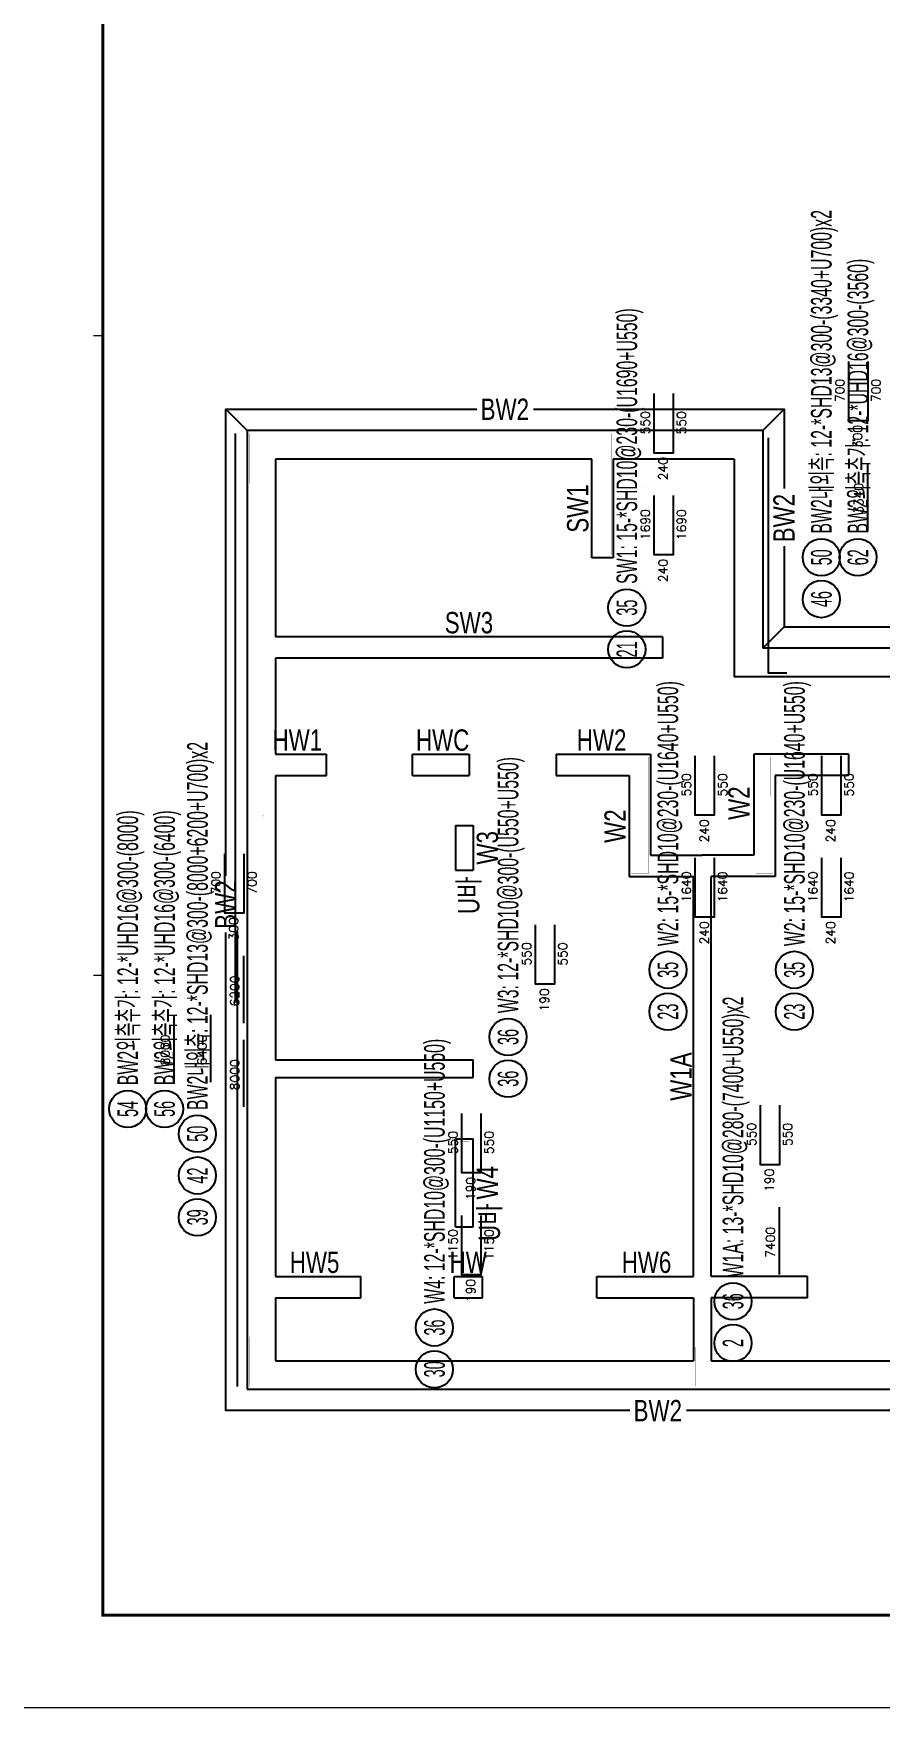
# Model space of a CAD drawing. Header units: millimetres. Extents: x 317501 to 2277231, y -321722 to 1186893.
# Drawn here: x 473995 to 485904, y -295427 to -271898 of the extents above; entities that cross this region are included whole.
import ezdxf
from ezdxf.enums import TextEntityAlignment as Align

# ---------------------------------------------------------------- set-up
doc = ezdxf.new("R2010")
doc.units = ezdxf.units.MM
doc.header["$LTSCALE"] = 57
for name, color, linetype in [('DIM', 7, 'Continuous'), ('LEADER', 7, 'Continuous'), ('NAME-W', 4, 'Continuous'), ('RP_TAG', 7, 'Continuous'), ('TEXT-배근', 3, 'Continuous'), ('XREBAR', 1, 'Continuous'), ('XTAG', 7, 'Continuous')]:
    doc.layers.add(name, color=color, linetype=linetype)
doc.layers.add('벽부호', color=3, linetype='Continuous', lineweight=0)
doc.styles.add('RPWK1', font='arial.ttf', dxfattribs={"bigfont": 'whgtxt.shx'})
doc.styles.add('RPWK2', font='romans.shx', dxfattribs={"bigfont": 'whgtxt.shx'})
doc.styles.add('돋음', font='Dotum.ttf')

# ---------------------------------------------------------------- blocks, each defined once
blk = doc.blocks.new('dhs_sheet2e')
at = {"color": 7}
for p, q in [((2996.4, 29664.7), (2796.7, 29664.7)), ((2996.4, 15831.2), (2796.7, 15831.2))]:
    blk.add_line(p, q, dxfattribs=at)
blk.add_lwpolyline([(84000, 0), (84000, 59329.4), (0, 59329.4), (0, 0)], close=True, dxfattribs=at)
at = {"color": 30, "const_width": 64.9}
blk.add_lwpolyline([(81003.6, 57331.7), (2996.4, 57331.7), (2996.4, 1997.6), (81003.6, 1997.6)], close=True, dxfattribs=at)
blk = doc.blocks.new('ASGARAE')
at = {"color": 255, "xscale": 0.75, "yscale": 0.75, "zscale": 0.75}
blk.add_blockref('dhs_sheet2e', (0, -44497), dxfattribs=at)
blk = doc.blocks.new('XDFHSDHSTHS')
at = {"layer": 'DIM', "color": 5}
for p, q in [((-21595, -5350), (-28845, -5350)), ((-28845, -5350), (-28845, -18825)), ((-21595, -5350), (-21595, -8410)), ((-23995, -5750), (-28445, -5750)), ((-28445, -5750), (-28445, -8250)), ((-23995, -7140), (-23995, -5750)), ((-21995, -5750), (-23695, -5750)), ((-23695, -5750), (-23695, -7140)), ((-21995, -5750), (-21995, -8810)), ((-23695, -7140), (-23995, -7140)), ((-23005, -8250), (-28445, -8250)), ((-23005, -8250), (-23005, -8550)), ((-9910, -8410), (-21595, -8410)), ((-23005, -8550), (-28445, -8550)), ((-28445, -8550), (-28445, -9900)), ((-9510, -8810), (-21995, -8810)), ((-28445, -9900), (-27730, -9900)), ((-27730, -10200), (-27730, -9900)), ((-26520, -10200), (-26520, -9900)), ((-26520, -9900), (-25720, -9900)), ((-25720, -9900), (-25720, -10200)), ((-24500, -9900), (-24500, -10200)), ((-24500, -9900), (-23170, -9900)), ((-23170, -9900), (-23170, -11320)), ((-20390, -9900), (-21720, -9900)), ((-21720, -9900), (-21720, -11320)), ((-20390, -9900), (-20390, -10200)), ((-28445, -10200), (-27730, -10200)), ((-28445, -10200), (-28445, -14195)), ((-26520, -10200), (-25720, -10200)), ((-24500, -10200), (-23470, -10200)), ((-23470, -10200), (-23470, -11620)), ((-20390, -10200), (-21420, -10200)), ((-21420, -10200), (-21420, -11620)), ((-25915, -10900), (-25915, -11530)), ((-25915, -10900), (-25665, -10900)), ((-25665, -10900), (-25665, -11530)), ((-23170, -11320), (-22445, -11320)), ((-21720, -11320), (-22445, -11320)), ((-25915, -11530), (-25665, -11530)), ((-23470, -11620), (-22570, -11620)), ((-22570, -17240), (-22570, -11620)), ((-22320, -17240), (-22320, -11620)), ((-21420, -11620), (-22320, -11620)), ((-28445, -14195), (-25665, -14195)), ((-25665, -14445), (-25665, -14195)), ((-28445, -14445), (-25665, -14445)), ((-28445, -14445), (-28445, -17240)), ((-25915, -16540), (-25915, -15305)), ((-25915, -15305), (-25665, -15305)), ((-25665, -16540), (-25665, -15305)), ((-25915, -16540), (-25665, -16540)), ((-28445, -17240), (-27245, -17240)), ((-27245, -17540), (-27245, -17240)), ((-25935, -17240), (-25535, -17240)), ((-25935, -17540), (-25935, -17240)), ((-25535, -17540), (-25535, -17240)), ((-23925, -17240), (-22570, -17240)), ((-23925, -17540), (-23925, -17240)), ((-20965, -17240), (-22320, -17240)), ((-20965, -17540), (-20965, -17240)), ((-28445, -17540), (-27245, -17540)), ((-28445, -17540), (-28445, -18425)), ((-25935, -17540), (-25535, -17540)), ((-23925, -17540), (-22570, -17540)), ((-22570, -17540), (-22570, -18425)), ((-20965, -17540), (-22320, -17540)), ((-22320, -17540), (-22320, -18425)), ((-28445, -18425), (-22570, -18425)), ((-22320, -18425), (-16705, -18425)), ((-28845, -18825), (-16305, -18825))]:
    blk.add_line(p, q, dxfattribs=at)
blk = doc.blocks.new('*U1395', base_point=(485072.2633, -278999.6049))
at = {"layer": 'RP_TAG', "color": 0, "linetype": 'Continuous', "ltscale": 100}
for centre in [(485072.264244, -279260.6049), (485072.266393, -279847.8549)]:
    blk.add_circle(centre, 261, dxfattribs=at)
at = {"layer": 'RP_TAG', "color": 0, "linetype": 'Continuous', "ltscale": 100, "style": 'RPWK1', "width": 0.55}
blk.add_text('BW2내외측: 12-*SHD13@300-(3340+U700)x2', height=290, rotation=90.0002104601, dxfattribs=at).set_placement((485072.26301, -278927.1049), align=Align.MIDDLE_LEFT)
at = {"layer": 'RP_TAG', "color": 0, "linetype": 'Continuous', "ltscale": 100, "style": 'RPWK1', "oblique": 0.0000000017, "width": 0.5}
for s, p in [('50', (485072.264244, -279260.6049)), ('46', (485072.266393, -279847.8549))]:
    blk.add_text(s, height=290, rotation=90.0002104619, dxfattribs=at).set_placement(p, align=Align.MIDDLE_CENTER)
blk = doc.blocks.new('*U1398', base_point=(476299.7118, -287101.7595))
at = {"layer": 'RP_TAG', "color": 0, "linetype": 'Continuous', "ltscale": 100}
for centre in [(476299.712744, -287362.7595), (476299.714893, -287950.0095), (476299.717042, -288537.2595)]:
    blk.add_circle(centre, 261, dxfattribs=at)
at = {"layer": 'RP_TAG', "color": 0, "linetype": 'Continuous', "ltscale": 100, "style": 'RPWK1', "oblique": 359.9999999948, "width": 0.55}
blk.add_text('BW2내외측: 12-*SHD13@300-(8000+6200+U700)x2', height=290, rotation=90.000210454, dxfattribs=at).set_placement((476299.71151, -287029.2595), align=Align.MIDDLE_LEFT)
at = {"layer": 'RP_TAG', "color": 0, "linetype": 'Continuous', "ltscale": 100, "style": 'RPWK1', "width": 0.5}
for s, rotation, oblique, p in [('50', 90.0002104552, 359.9999999951, (476299.712744, -287362.7595)), ('42', 90.0002104619, 0.0000000017, (476299.714893, -287950.0095)), ('39', 90.0002104619, 0.0000000017, (476299.717042, -288537.2595))]:
    blk.add_text(s, height=290, rotation=rotation, dxfattribs=dict(at, oblique=oblique)).set_placement(p, align=Align.MIDDLE_CENTER)
blk = doc.blocks.new('*U1401', base_point=(485586.4309, -278999.6049))
at = {"layer": 'RP_TAG', "color": 0, "linetype": 'Continuous', "ltscale": 100}
blk.add_circle((485586.431844, -279260.6049), 261, dxfattribs=at)
at = {"layer": 'RP_TAG', "color": 0, "linetype": 'Continuous', "ltscale": 100, "style": 'RPWK1', "oblique": 359.9999999948, "width": 0.55}
blk.add_text('BW2외측추가: 12-*UHD16@300-(3560)', height=290, rotation=90.000210454, dxfattribs=at).set_placement((485586.43061, -278927.1049), align=Align.MIDDLE_LEFT)
at = {"layer": 'RP_TAG', "color": 0, "linetype": 'Continuous', "ltscale": 100, "style": 'RPWK1', "oblique": 359.9999999951, "width": 0.5}
blk.add_text('62', height=290, rotation=90.0002104552, dxfattribs=at).set_placement((485586.431844, -279260.6049), align=Align.MIDDLE_CENTER)
blk = doc.blocks.new('*U1406', base_point=(475320.4096, -286752.6154))
at = {"layer": 'RP_TAG', "color": 0, "linetype": 'Continuous', "ltscale": 100}
blk.add_circle((475320.410544, -287013.6154), 261, dxfattribs=at)
at = {"layer": 'RP_TAG', "color": 0, "linetype": 'Continuous', "ltscale": 100, "style": 'RPWK1', "width": 0.55}
blk.add_text('BW2외측추가: 12-*UHD16@300-(8000)', height=290, rotation=90.0002104601, dxfattribs=at).set_placement((475320.40931, -286680.1154), align=Align.MIDDLE_LEFT)
at = {"layer": 'RP_TAG', "color": 0, "linetype": 'Continuous', "ltscale": 100, "style": 'RPWK1', "oblique": 0.0000000017, "width": 0.5}
blk.add_text('54', height=290, rotation=90.0002104619, dxfattribs=at).set_placement((475320.410544, -287013.6154), align=Align.MIDDLE_CENTER)
blk = doc.blocks.new('*U1409', base_point=(475837.6173, -286752.6154))
at = {"layer": 'RP_TAG', "color": 0, "linetype": 'Continuous', "ltscale": 100}
blk.add_circle((475837.618244, -287013.6154), 261, dxfattribs=at)
at = {"layer": 'RP_TAG', "color": 0, "linetype": 'Continuous', "ltscale": 100, "style": 'RPWK1', "width": 0.55}
blk.add_text('BW2외측추가: 12-*UHD16@300-(6400)', height=290, rotation=90.0002104601, dxfattribs=at).set_placement((475837.61701, -286680.1154), align=Align.MIDDLE_LEFT)
at = {"layer": 'RP_TAG', "color": 0, "linetype": 'Continuous', "ltscale": 100, "style": 'RPWK1', "oblique": 0.0000000017, "width": 0.5}
blk.add_text('56', height=290, rotation=90.0002104619, dxfattribs=at).set_placement((475837.618244, -287013.6154), align=Align.MIDDLE_CENTER)
blk = doc.blocks.new('*U1421', base_point=(482914.7252, -284798.0947))
at = {"layer": 'RP_TAG', "color": 0, "linetype": 'Continuous', "ltscale": 100}
for centre in [(482914.726144, -285059.0947), (482914.728293, -285646.3447)]:
    blk.add_circle(centre, 261, dxfattribs=at)
at = {"layer": 'RP_TAG', "color": 0, "linetype": 'Continuous', "ltscale": 100, "style": 'RPWK1', "width": 0.55}
blk.add_text('W2: 15-*SHD10@230-(U1640+U550)', height=290, rotation=90.0002104601, dxfattribs=at).set_placement((482914.72491, -284725.5947), align=Align.MIDDLE_LEFT)
at = {"layer": 'RP_TAG', "color": 0, "linetype": 'Continuous', "ltscale": 100, "style": 'RPWK1', "oblique": 0.0000000017, "width": 0.5}
for s, p in [('35', (482914.726144, -285059.0947)), ('23', (482914.728293, -285646.3447))]:
    blk.add_text(s, height=290, rotation=90.0002104619, dxfattribs=at).set_placement(p, align=Align.MIDDLE_CENTER)
blk = doc.blocks.new('*U1422', base_point=(484693.298, -284798.0947))
at = {"layer": 'RP_TAG', "color": 0, "linetype": 'Continuous', "ltscale": 100}
for centre in [(484693.298944, -285059.0947), (484693.301093, -285646.3447)]:
    blk.add_circle(centre, 261, dxfattribs=at)
at = {"layer": 'RP_TAG', "color": 0, "linetype": 'Continuous', "ltscale": 100, "style": 'RPWK1', "width": 0.55}
blk.add_text('W2: 15-*SHD10@230-(U1640+U550)', height=290, rotation=90.0002104601, dxfattribs=at).set_placement((484693.29771, -284725.5947), align=Align.MIDDLE_LEFT)
at = {"layer": 'RP_TAG', "color": 0, "linetype": 'Continuous', "ltscale": 100, "style": 'RPWK1', "oblique": 0.0000000017, "width": 0.5}
for s, p in [('35', (484693.298944, -285059.0947)), ('23', (484693.301093, -285646.3447))]:
    blk.add_text(s, height=290, rotation=90.0002104619, dxfattribs=at).set_placement(p, align=Align.MIDDLE_CENTER)
blk = doc.blocks.new('*U1423', base_point=(482337.1248, -279706.5893))
at = {"layer": 'RP_TAG', "color": 0, "linetype": 'Continuous', "ltscale": 100}
for centre in [(482337.125744, -279967.5893), (482337.127893, -280554.8393)]:
    blk.add_circle(centre, 261, dxfattribs=at)
at = {"layer": 'RP_TAG', "color": 0, "linetype": 'Continuous', "ltscale": 100, "style": 'RPWK1', "width": 0.55}
blk.add_text('SW1: 15-*SHD10@230-(U1690+U550)', height=290, rotation=90.0002104601, dxfattribs=at).set_placement((482337.12451, -279634.0893), align=Align.MIDDLE_LEFT)
at = {"layer": 'RP_TAG', "color": 0, "linetype": 'Continuous', "ltscale": 100, "style": 'RPWK1', "oblique": 0.0000000017, "width": 0.5}
for s, p in [('35', (482337.125744, -279967.5893)), ('21', (482337.127893, -280554.8393))]:
    blk.add_text(s, height=290, rotation=90.0002104619, dxfattribs=at).set_placement(p, align=Align.MIDDLE_CENTER)
blk = doc.blocks.new('*U1455', base_point=(480667.7181, -285741.3585))
at = {"layer": 'RP_TAG', "color": 0, "linetype": 'Continuous', "ltscale": 100}
for centre in [(480667.719044, -286002.3585), (480667.721193, -286589.6085)]:
    blk.add_circle(centre, 261, dxfattribs=at)
at = {"layer": 'RP_TAG', "color": 0, "linetype": 'Continuous', "ltscale": 100, "style": 'RPWK1', "width": 0.55}
blk.add_text('W3: 12-*SHD10@300-(U550+U550)', height=290, rotation=90.0002104601, dxfattribs=at).set_placement((480667.71781, -285668.8585), align=Align.MIDDLE_LEFT)
at = {"layer": 'RP_TAG', "color": 0, "linetype": 'Continuous', "ltscale": 100, "style": 'RPWK1', "oblique": 0.0000000017, "width": 0.5}
for p in [(480667.719044, -286002.3585), (480667.721193, -286589.6085)]:
    blk.add_text('36', height=290, rotation=90.0002104619, dxfattribs=at).set_placement(p, align=Align.MIDDLE_CENTER)
blk = doc.blocks.new('*U1457', base_point=(483829.9086, -289456.1482))
at = {"layer": 'RP_TAG', "color": 0, "linetype": 'Continuous', "ltscale": 100}
for centre in [(483829.909544, -289717.1482), (483829.911693, -290304.3982)]:
    blk.add_circle(centre, 261, dxfattribs=at)
at = {"layer": 'RP_TAG', "color": 0, "linetype": 'Continuous', "ltscale": 100, "style": 'RPWK1', "width": 0.55}
blk.add_text('W1A: 13-*SHD10@280-(7400+U550)x2', height=290, rotation=90.0002104601, dxfattribs=at).set_placement((483829.90831, -289383.6482), align=Align.MIDDLE_LEFT)
at = {"layer": 'RP_TAG', "color": 0, "linetype": 'Continuous', "ltscale": 100, "style": 'RPWK1', "oblique": 0.0000000017, "width": 0.5}
for s, p in [('36', (483829.909544, -289717.1482)), ('2', (483829.911693, -290304.3982))]:
    blk.add_text(s, height=290, rotation=90.0002104619, dxfattribs=at).set_placement(p, align=Align.MIDDLE_CENTER)
blk = doc.blocks.new('*U1458', base_point=(479632.2321, -289825.3975))
at = {"layer": 'RP_TAG', "color": 0, "linetype": 'Continuous', "ltscale": 100}
for centre in [(479632.233044, -290086.3975), (479632.235193, -290673.6475)]:
    blk.add_circle(centre, 261, dxfattribs=at)
at = {"layer": 'RP_TAG', "color": 0, "linetype": 'Continuous', "ltscale": 100, "style": 'RPWK1', "width": 0.55}
blk.add_text('W4: 12-*SHD10@300-(U1150+U550)', height=290, rotation=90.0002104601, dxfattribs=at).set_placement((479632.23181, -289752.8975), align=Align.MIDDLE_LEFT)
at = {"layer": 'RP_TAG', "color": 0, "linetype": 'Continuous', "ltscale": 100, "style": 'RPWK1', "oblique": 0.0000000017, "width": 0.5}
for s, p in [('36', (479632.233044, -290086.3975)), ('30', (479632.235193, -290673.6475))]:
    blk.add_text(s, height=290, rotation=90.0002104619, dxfattribs=at).set_placement(p, align=Align.MIDDLE_CENTER)

msp = doc.modelspace()

# ---------------------------------------------------------------- linework, layer by layer
at = {"layer": 'LEADER'}
for p, q in [((476697.4, -277179), (476997.4, -277479)), ((484547.4, -277179), (484247.4, -277479)), ((484547.4, -280239), (484247.4, -280539))]:
    msp.add_line(p, q, dxfattribs=at)
for points in [[(476697.4, -283737.1), (476697.4, -277179), (480228.9, -277179)], [(481026.8, -277179), (484547.4, -277179), (484547.4, -278295.1)], [(484547.4, -279101.5), (484547.4, -280239), (489696, -280239)], [(482379.3, -291254), (476697.4, -291254), (476697.4, -284535)], [(494953.9, -291134), (489837.4, -291134), (489837.4, -291254), (483177.2, -291254)]]:
    msp.add_lwpolyline(points, dxfattribs=at)
at = {"layer": 'RP_TAG', "color": 250, "linetype": 'Continuous', "ltscale": 100}
for p, q in [((485289.8, -277820.1), (485289.8, -277820.1)), ((482554.6, -278273.7), (482554.6, -278273.7)), ((485289.8, -278999.6), (485289.8, -278999.6)), ((485803.9, -278999.6), (485803.9, -278999.6)), ((482554.6, -279706.6), (482554.6, -279706.6)), ((483132.2, -283365.2), (483132.2, -283365.2)), ((484910.8, -283365.2), (484910.8, -283365.2)), ((476517.2, -284742.8), (476517.2, -284742.8)), ((483132.2, -284798.1), (483132.2, -284798.1)), ((484910.8, -284798.1), (484910.8, -284798.1)), ((480885.2, -285741.4), (480885.2, -285741.4)), ((476517.2, -285922.3), (476517.2, -285922.3)), ((475537.9, -286752.6), (475537.9, -286752.6)), ((476055.1, -286752.6), (476055.1, -286752.6)), ((476517.2, -287101.8), (476517.2, -287101.8)), ((479849.7, -288392.5), (479849.7, -288392.5)), ((484047.4, -288276.7), (484047.4, -288276.7)), ((484047.4, -289456.1), (484047.4, -289456.1)), ((479849.7, -289825.4), (479849.7, -289825.4))]:
    msp.add_line(p, q, dxfattribs=at)
at = {"layer": 'RP_TAG', "color": 1, "linetype": 'Continuous', "ltscale": 100}
for points in [[(485724.8, -276506.1), (485724.8, -277341.1), (485458, -277341.1), (485458, -276506.1)], [(482989.6, -276959.6), (482989.6, -277794.7), (482722.8, -277794.7), (482722.8, -276959.6)], [(485724.8, -278883.6), (485724.8, -277939)], [(482989.6, -278392.6), (482989.6, -279227.6), (482722.8, -279227.6), (482722.8, -278392.6)], [(483567.2, -282051.1), (483567.2, -282886.2), (483300.4, -282886.2), (483300.4, -282051.1)], [(485345.8, -282051.1), (485345.8, -282886.2), (485079, -282886.2), (485079, -282051.1)], [(476952.2, -283428.8), (476952.2, -284263.8), (476685.4, -284263.8), (476685.4, -283428.8)], [(483567.2, -283484.1), (483567.2, -284319.1), (483300.4, -284319.1), (483300.4, -283484.1)], [(485345.8, -283484.1), (485345.8, -284319.1), (485079, -284319.1), (485079, -283484.1)], [(481320.2, -284427.3), (481320.2, -285262.4), (481053.4, -285262.4), (481053.4, -284427.3)], [(476952.2, -285806.3), (476952.2, -284861.7)], [(475972.9, -286636.6), (475972.9, -285692)], [(476490.1, -286636.6), (476490.1, -285692)], [(476952.2, -286985.8), (476952.2, -286041.2)], [(484482.4, -286962.6), (484482.4, -287797.7), (484215.6, -287797.7), (484215.6, -286962.6)], [(480284.7, -287078.4), (480284.7, -287913.5), (480017.9, -287913.5), (480017.9, -287078.4)], [(484482.4, -289340.1), (484482.4, -288395.6)], [(480284.7, -288511.4), (480284.7, -289346.4), (480018, -289346.4), (480017.9, -288511.4)]]:
    msp.add_lwpolyline(points, dxfattribs=at)
at = {"layer": 'TEXT-배근'}
for points in [[(476831.8, -277519), (476831.8, -285519)], [(484587.4, -280889), (484327.4, -280889), (484327.4, -277579)], [(476864.7, -290914), (476864.7, -284519)]]:
    msp.add_lwpolyline(points, dxfattribs=at)
at = {"layer": 'XREBAR', "color": 11, "linetype": 'Continuous', "ltscale": 1.9924e-09, "const_width": 1}
for points in [[(477367.4, -278219), (477367.4, -277519), (477027.4, -277519), (477027.4, -278219)], [(477234.9, -283609), (477234.9, -283609), (477234.9, -282914), (477229.9, -282895.2), (477216.2, -282881.5), (477197.4, -282876.5), (477197.4, -277519), (477197.4, -277519)], [(477197.4, -290914), (477197.4, -290914), (477197.4, -282914), (477197.4, -282914)], [(477367.4, -290214), (477367.4, -290914), (477027.4, -290914), (477027.4, -290214)]]:
    msp.add_lwpolyline(points, dxfattribs=at)
at = {"layer": 'XREBAR', "color": 30, "linetype": 'Continuous', "ltscale": 4.05012e-10, "const_width": 1}
for points in [[(482117.4, -277519), (482117.4, -279229), (481877.4, -279229), (481877.4, -277519)], [(482087.4, -278069), (482087.4, -277519), (481907.4, -277519), (481907.4, -278069)], [(483492.4, -284041.5), (483492.4, -283491.5), (483302.4, -283491.5), (483302.4, -284041.5)], [(483397.4, -290911.5), (483397.4, -290911.5), (483397.4, -283491.5), (483397.4, -283491.5)], [(480147.4, -287476.5), (480147.4, -288626.5), (479957.4, -288626.5), (479957.4, -287476.5)], [(480117.4, -288026.5), (480117.4, -287476.5), (479987.4, -287476.5), (479987.4, -288026.5)], [(483492.4, -290361.5), (483492.4, -290911.5), (483302.4, -290911.5), (483302.4, -290361.5)]]:
    msp.add_lwpolyline(points, dxfattribs=at)
at = {"layer": 'XREBAR', "color": 11, "linetype": 'Continuous', "ltscale": 2.36323e-310, "const_width": 1}
for points in [[(484217.4, -278219), (484217.4, -277519), (483877.4, -277519), (483877.4, -278219)], [(484047.4, -280899), (484047.4, -280899), (484047.4, -277519), (484047.4, -277519)], [(484217.4, -280199), (484217.4, -280899), (483877.4, -280899), (483877.4, -280199)]]:
    msp.add_lwpolyline(points, dxfattribs=at)
at = {"layer": 'XREBAR', "color": 30, "linetype": 'Continuous', "ltscale": 3.20825e-10, "const_width": 1}
for points in [[(482642.4, -282069), (482642.4, -283709), (482402.4, -283709), (482402.4, -282069)], [(482612.4, -282619), (482612.4, -282069), (482432.4, -282069), (482432.4, -282619)], [(484392.4, -282069), (484392.4, -283709), (484152.4, -283709), (484152.4, -282069)], [(484362.4, -282619), (484362.4, -282069), (484182.4, -282069), (484182.4, -282619)]]:
    msp.add_lwpolyline(points, dxfattribs=at)
at = {"layer": 'XREBAR', "color": 30, "linetype": 'Continuous', "ltscale": 6.22478e-10, "const_width": 1}
for points in [[(480147.4, -283069), (480147.4, -283619), (479957.4, -283619), (479957.4, -283069)], [(480117.4, -283619), (480117.4, -283069), (479987.4, -283069), (479987.4, -283619)]]:
    msp.add_lwpolyline(points, dxfattribs=at)

# ---------------------------------------------------------------- block references
at = {"layer": 'RP_TAG', "color": 11, "linetype": 'Continuous', "ltscale": 1.86612e-317}
for name, p in [('*U1395', (485072.3, -278999.6)), ('*U1398', (476299.7, -287101.8))]:
    msp.add_blockref(name, p, dxfattribs=at)
at = {"layer": 'RP_TAG', "color": 171, "linetype": 'Continuous', "ltscale": 1.86612e-317}
for name, p in [('*U1401', (485586.4, -278999.6)), ('*U1406', (475320.4, -286752.6)), ('*U1409', (475837.6, -286752.6))]:
    msp.add_blockref(name, p, dxfattribs=at)
at = {"layer": 'RP_TAG', "color": 30, "linetype": 'Continuous', "ltscale": 1.86612e-317}
for name, p in [('*U1423', (482337.1, -279706.6)), ('*U1421', (482914.7, -284798.1)), ('*U1422', (484693.3, -284798.1)), ('*U1455', (480667.7, -285741.4)), ('*U1457', (483829.9, -289456.1)), ('*U1458', (479632.2, -289825.4))]:
    msp.add_blockref(name, p, dxfattribs=at)
at = {"layer": 'XTAG', "color": 4}
msp.add_blockref('XDFHSDHSTHS', (505842.4, -272129), dxfattribs=at)
at = {"layer": '벽부호', "color": 4, "xscale": 0.8666666632494344, "yscale": 0.8666666632494344, "zscale": 0.8666666632494344}
msp.add_blockref('ASGARAE', (473020.9, -256863.3), dxfattribs=at)

# ---------------------------------------------------------------- texts
at = {"layer": 'NAME-W', "color": 1, "style": '돋음', "width": 0.8}
for p in [(480110.8, -284010.6), (480401.2, -288605.3)]:
    msp.add_text('U바', height=300, rotation=90, dxfattribs=at).set_placement(p, align=Align.MIDDLE)
at = {"layer": 'RP_TAG', "color": 2, "linetype": 'Continuous', "ltscale": 100, "style": 'RPWK2'}
for s, p in [('700', (485433.7, -276914.7)), ('550', (482698.6, -277368.3)), ('3340', (485699.4, -278432)), ('1690', (482698.6, -278801.2)), ('550', (483276.2, -282459.8)), ('550', (485054.7, -282459.8)), ('700', (476661.1, -283837.4)), ('1640', (483276.2, -283892.7)), ('1640', (485054.7, -283892.7)), ('550', (481029.2, -284836)), ('6200', (476926.8, -285354.7)), ('8000', (475947.5, -286185)), ('6400', (476464.7, -286185)), ('8000', (476926.8, -286534.2)), ('550', (484191.3, -287371.3)), ('550', (479993.7, -287487.1)), ('7400', (484457, -288888.6)), ('1150', (479993.7, -288920))]:
    msp.add_text(s, height=126.31, rotation=90.00021, dxfattribs=at).set_placement(p, align=Align.BOTTOM_CENTER)
for s, p in [('700', (485777.7, -276915.3)), ('550', (483042.6, -277368.8)), ('1690', (483042.6, -278801.8)), ('550', (483620.2, -282460.3)), ('550', (485398.7, -282460.3)), ('700', (477005.2, -283838)), ('1640', (483620.2, -283893.3)), ('1640', (485398.7, -283893.3)), ('550', (481373.2, -284836.5)), ('550', (484535.4, -287371.8)), ('550', (480337.7, -287487.6)), ('1150', (480337.7, -288920.6))]:
    msp.add_text(s, height=126.31, rotation=90.00021, dxfattribs=at).set_placement(p, align=Align.TOP_CENTER)
for s, p in [('300', (485582.9, -277398.6)), ('240', (482847.7, -277852.2)), ('240', (482847.7, -279285.1)), ('240', (483425.3, -282943.7)), ('240', (485203.9, -282943.7)), ('300', (476810.3, -284321.3)), ('240', (483425.3, -284376.6)), ('240', (485203.9, -284376.6)), ('190', (481178.3, -285319.9)), ('190', (480142.8, -287971)), ('190', (484340.5, -287855.2)), ('190', (480142.9, -289403.9))]:
    msp.add_text(s, height=126.31, rotation=90.00021, dxfattribs=at).set_placement(p, align=Align.MIDDLE_RIGHT)
at = {"layer": '벽부호', "style": '돋음', "width": 0.8}
for s, p in [('BW2', (480622.4, -277179)), ('SW3', (480117.4, -280179)), ('HW1', (477704.9, -281829)), ('HWC', (479747.4, -281829)), ('HW2', (481982.4, -281829)), ('HW5', (477947.4, -289169)), ('HW', (480107.4, -289169)), ('HW6', (482613.9, -289169)), ('BW2', (482772.8, -291254))]:
    msp.add_text(s, height=300, dxfattribs=at).set_placement(p, align=Align.MIDDLE_CENTER)
for s, p in [('SW1', (481647.4, -278574)), ('W2', (483914.4, -282716)), ('W2', (482172.4, -283039)), ('W3', (480377.4, -283344)), ('BW2', (476697.4, -284141.5)), ('W1A', (483097.4, -286559)), ('W4', (480377.4, -288051.5))]:
    msp.add_text(s, height=300, rotation=90, dxfattribs=at).set_placement(p, align=Align.MIDDLE_CENTER)
at = {"layer": '벽부호', "color": 1, "style": '돋음', "width": 0.8}
msp.add_text('BW2', height=300, rotation=90, dxfattribs=at).set_placement((484547.4, -278709), align=Align.MIDDLE_CENTER)

doc.saveas('drawing.dxf')
